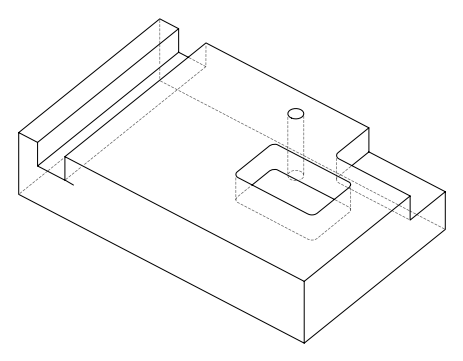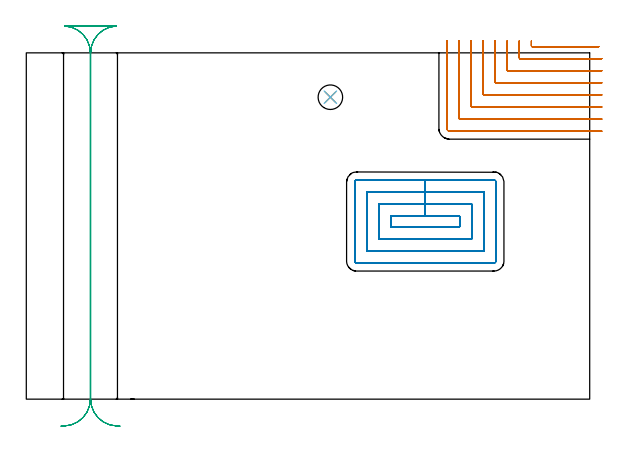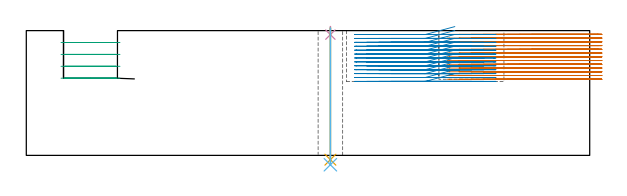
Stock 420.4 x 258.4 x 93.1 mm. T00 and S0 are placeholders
(PLAN: 6 operations, 4 tool changes, 59.5 min)
(1 MILL_CORNER_NOTCH_RECTANGULAR | CORNER_NOTCH_RECTANGULAR | NXT0201_011 | Follow Part, ap 3, ae 75% | 27.64 min | 262517 mm3)
(2 MILL_RECTANGULAR_POCKET | POCKET_RECTANGULAR_STRAIGHT | NXT0201_011 | Follow Part, ap 3, ae 75% | 25.47 min | 327097 mm3)
(3 MILL_RECTANGULAR_SLOT | SLOT_RECTANGULAR | UGT0201_019 | Follow Part, ap 10, ae 75% | 5.53 min | 368854 mm3)
(4 SPOT_DRILL | STEP1HOLE | NXT0321_9005460120000 | 0.05 min | 247 mm3)
(5 DRILL_THROUGH_HOLE_INTO_CENTER | STEP1HOLE | NXT0301_065 | 0.39 min | 6300 mm3)
(6 DRILL_TO_ENLARGE_THROUGH_HOLE | STEP1HOLE | UGT0301_252 | 0.41 min | 17953 mm3)
(TOOL NXT0201_011 | ENDMILL 12mm [2P460-1200-NA 1630] | D12 FL38 Z6)
(TOOL UGT0201_019 | End mill 40 mm | D40 FL63 Z6)
(TOOL NXT0321_9005460120000 | NC Spot Drill, 142deg, 12mm, Carbide, Uncoated | D12 PA142 FL30 Z2)
(TOOL NXT0301_065 | Carbide Drill 9.4mm [860.1-0940-075A1-MM 2214] | D9.4 PA140 FL98 Z2)
(TOOL UGT0301_252 | Twist Drill 18.3 mm | D18.3 PA118 FL135 Z2)
(OP 1 MILL_CORNER_NOTCH_RECTANGULAR)
G17 G21 G94 G90
T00 M6
G54
G17 G0 G90 X376.9 Y267.4 S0 M3
G43 Z103.1 H1
Z90.308
G94 G1 Y264.4 F250.
Y263.595 F500.
G3 X377.495 Y263. R0.6
G1 X424.252
X427.252 F250.
G0 Z103.1
X367.9 Y267.4
Z90.308
G1 Y264.4
Y254.595 F500.
G3 X368.495 Y254. R0.6
G1 X426.4
X429.4 F250.
G0 Z103.1
X358.9 Y267.4
Z90.308
G1 Y264.4
Y245.595 F500.
G3 X359.495 Y245. R0.6
G1 X426.4
X429.4 F250.
G0 Z103.1
X349.9 Y267.4
Z90.308
G1 Y264.4
Y236.596 F500.
G3 X350.496 Y236. R0.6
G1 X426.4
X429.4 F250.
G0 Z103.1
X340.9 Y267.4
Z90.308
G1 Y264.4
Y227.596 F500.
G3 X341.496 Y227. R0.6
G1 X426.4
X429.4 F250.
G0 Z103.1
X331.9 Y267.4
Z90.308
G1 Y264.4
Y218.596 F500.
G3 X332.496 Y218. R0.6
G1 X426.4
X429.4 F250.
G0 Z103.1
X322.9 Y267.4
Z90.308
G1 Y264.4
Y209.596 F500.
G3 X323.496 Y209. R0.6
G1 X426.4
X429.4 F250.
G0 Z103.1
X313.9 Y267.4
Z90.308
G1 Y264.4
Y201.9 F500.
G3 X315.8 Y200. R1.9
G1 X426.4
X429.4 F250.
G0 Z103.1
X376.9 Y267.4
Z87.515
G1 Y264.4
Y263.595 F500.
G3 X377.495 Y263. R0.6
G1 X424.252
X427.252 F250.
G0 Z103.1
X367.9 Y267.4
Z87.515
G1 Y264.4
Y254.595 F500.
G3 X368.495 Y254. R0.6
G1 X426.4
X429.4 F250.
G0 Z103.1
X358.9 Y267.4
Z87.515
G1 Y264.4
Y245.595 F500.
G3 X359.495 Y245. R0.6
G1 X426.4
X429.4 F250.
G0 Z103.1
X349.9 Y267.4
Z87.515
G1 Y264.4
Y236.596 F500.
G3 X350.496 Y236. R0.6
G1 X426.4
X429.4 F250.
G0 Z103.1
X340.9 Y267.4
Z87.515
G1 Y264.4
Y227.596 F500.
G3 X341.496 Y227. R0.6
G1 X426.4
X429.4 F250.
G0 Z103.1
X331.9 Y267.4
Z87.515
G1 Y264.4
Y218.596 F500.
G3 X332.496 Y218. R0.6
G1 X426.4
X429.4 F250.
G0 Z103.1
X322.9 Y267.4
Z87.515
G1 Y264.4
Y209.596 F500.
G3 X323.496 Y209. R0.6
G1 X426.4
X429.4 F250.
G0 Z103.1
X313.9 Y267.4
Z87.515
G1 Y264.4
Y201.9 F500.
G3 X315.8 Y200. R1.9
G1 X426.4
X429.4 F250.
G0 Z103.1
X376.9 Y267.4
Z84.723
G1 Y264.4
Y263.595 F500.
G3 X377.495 Y263. R0.6
G1 X424.252
X427.252 F250.
G0 Z103.1
X367.9 Y267.4
Z84.723
G1 Y264.4
Y254.595 F500.
G3 X368.495 Y254. R0.6
G1 X426.4
X429.4 F250.
G0 Z103.1
X358.9 Y267.4
Z84.723
G1 Y264.4
Y245.595 F500.
G3 X359.495 Y245. R0.6
G1 X426.4
X429.4 F250.
G0 Z103.1
X349.9 Y267.4
Z84.723
G1 Y264.4
Y236.596 F500.
G3 X350.496 Y236. R0.6
G1 X426.4
X429.4 F250.
G0 Z103.1
X340.9 Y267.4
Z84.723
G1 Y264.4
Y227.596 F500.
G3 X341.496 Y227. R0.6
G1 X426.4
X429.4 F250.
G0 Z103.1
X331.9 Y267.4
Z84.723
G1 Y264.4
Y218.596 F500.
G3 X332.496 Y218. R0.6
G1 X426.4
X429.4 F250.
G0 Z103.1
X322.9 Y267.4
Z84.723
G1 Y264.4
Y209.596 F500.
G3 X323.496 Y209. R0.6
G1 X426.4
X429.4 F250.
G0 Z103.1
X313.9 Y267.4
Z84.723
G1 Y264.4
Y201.9 F500.
G3 X315.8 Y200. R1.9
G1 X426.4
X429.4 F250.
G0 Z103.1
X376.9 Y267.4
Z81.931
G1 Y264.4
Y263.595 F500.
G3 X377.495 Y263. R0.6
G1 X424.252
X427.252 F250.
G0 Z103.1
X367.9 Y267.4
Z81.931
G1 Y264.4
Y254.595 F500.
G3 X368.495 Y254. R0.6
G1 X426.4
X429.4 F250.
G0 Z103.1
X358.9 Y267.4
Z81.931
G1 Y264.4
Y245.595 F500.
G3 X359.495 Y245. R0.6
G1 X426.4
X429.4 F250.
G0 Z103.1
X349.9 Y267.4
Z81.931
G1 Y264.4
Y236.596 F500.
G3 X350.496 Y236. R0.6
G1 X426.4
X429.4 F250.
G0 Z103.1
X340.9 Y267.4
Z81.931
G1 Y264.4
Y227.596 F500.
G3 X341.496 Y227. R0.6
G1 X426.4
X429.4 F250.
G0 Z103.1
X331.9 Y267.4
Z81.931
G1 Y264.4
Y218.596 F500.
G3 X332.496 Y218. R0.6
G1 X426.4
X429.4 F250.
G0 Z103.1
X322.9 Y267.4
Z81.931
G1 Y264.4
Y209.596 F500.
G3 X323.496 Y209. R0.6
G1 X426.4
X429.4 F250.
G0 Z103.1
X313.9 Y267.4
Z81.931
G1 Y264.4
Y201.9 F500.
G3 X315.8 Y200. R1.9
G1 X426.4
X429.4 F250.
G0 Z103.1
X376.9 Y267.4
Z79.138
G1 Y264.4
Y263.595 F500.
G3 X377.495 Y263. R0.6
G1 X424.252
X427.252 F250.
G0 Z103.1
X367.9 Y267.4
Z79.138
G1 Y264.4
Y254.595 F500.
G3 X368.495 Y254. R0.6
G1 X426.4
X429.4 F250.
G0 Z103.1
X358.9 Y267.4
Z79.138
G1 Y264.4
Y245.595 F500.
G3 X359.495 Y245. R0.6
G1 X426.4
X429.4 F250.
G0 Z103.1
X349.9 Y267.4
Z79.138
G1 Y264.4
Y236.596 F500.
G3 X350.496 Y236. R0.6
G1 X426.4
X429.4 F250.
G0 Z103.1
X340.9 Y267.4
Z79.138
G1 Y264.4
Y227.596 F500.
G3 X341.496 Y227. R0.6
G1 X426.4
X429.4 F250.
G0 Z103.1
X331.9 Y267.4
Z79.138
G1 Y264.4
Y218.596 F500.
G3 X332.496 Y218. R0.6
G1 X426.4
X429.4 F250.
G0 Z103.1
X322.9 Y267.4
Z79.138
G1 Y264.4
Y209.596 F500.
G3 X323.496 Y209. R0.6
G1 X426.4
X429.4 F250.
G0 Z103.1
X313.9 Y267.4
Z79.138
G1 Y264.4
Y201.9 F500.
G3 X315.8 Y200. R1.9
G1 X426.4
X429.4 F250.
G0 Z103.1
X376.9 Y267.4
Z76.346
G1 Y264.4
Y263.595 F500.
G3 X377.495 Y263. R0.6
G1 X424.252
X427.252 F250.
G0 Z103.1
X367.9 Y267.4
Z76.346
G1 Y264.4
Y254.595 F500.
G3 X368.495 Y254. R0.6
G1 X426.4
X429.4 F250.
G0 Z103.1
X358.9 Y267.4
Z76.346
G1 Y264.4
Y245.595 F500.
G3 X359.495 Y245. R0.6
G1 X426.4
X429.4 F250.
G0 Z103.1
X349.9 Y267.4
Z76.346
G1 Y264.4
Y236.596 F500.
G3 X350.496 Y236. R0.6
G1 X426.4
X429.4 F250.
G0 Z103.1
X340.9 Y267.4
Z76.346
G1 Y264.4
Y227.596 F500.
G3 X341.496 Y227. R0.6
G1 X426.4
X429.4 F250.
G0 Z103.1
X331.9 Y267.4
Z76.346
G1 Y264.4
Y218.596 F500.
G3 X332.496 Y218. R0.6
G1 X426.4
X429.4 F250.
G0 Z103.1
X322.9 Y267.4
Z76.346
G1 Y264.4
Y209.596 F500.
G3 X323.496 Y209. R0.6
G1 X426.4
X429.4 F250.
G0 Z103.1
X313.9 Y267.4
Z76.346
G1 Y264.4
Y201.9 F500.
G3 X315.8 Y200. R1.9
G1 X426.4
X429.4 F250.
G0 Z103.1
X376.9 Y267.4
Z73.554
G1 Y264.4
Y263.595 F500.
G3 X377.495 Y263. R0.6
G1 X424.252
X427.252 F250.
G0 Z103.1
X367.9 Y267.4
Z73.554
G1 Y264.4
Y254.595 F500.
G3 X368.495 Y254. R0.6
G1 X426.4
X429.4 F250.
G0 Z103.1
X358.9 Y267.4
Z73.554
G1 Y264.4
Y245.595 F500.
G3 X359.495 Y245. R0.6
G1 X426.4
X429.4 F250.
G0 Z103.1
X349.9 Y267.4
Z73.554
G1 Y264.4
Y236.596 F500.
G3 X350.496 Y236. R0.6
G1 X426.4
X429.4 F250.
G0 Z103.1
X340.9 Y267.4
Z73.554
G1 Y264.4
Y227.596 F500.
G3 X341.496 Y227. R0.6
G1 X426.4
X429.4 F250.
G0 Z103.1
X331.9 Y267.4
Z73.554
G1 Y264.4
Y218.596 F500.
G3 X332.496 Y218. R0.6
G1 X426.4
X429.4 F250.
G0 Z103.1
X322.9 Y267.4
Z73.554
G1 Y264.4
Y209.596 F500.
G3 X323.496 Y209. R0.6
G1 X426.4
X429.4 F250.
G0 Z103.1
X313.9 Y267.4
Z73.554
G1 Y264.4
Y201.9 F500.
G3 X315.8 Y200. R1.9
G1 X426.4
X429.4 F250.
G0 Z103.1
X376.9 Y267.4
Z70.762
G1 Y264.4
Y263.595 F500.
G3 X377.495 Y263. R0.6
G1 X424.252
X427.252 F250.
G0 Z103.1
X367.9 Y267.4
Z70.762
G1 Y264.4
Y254.595 F500.
G3 X368.495 Y254. R0.6
G1 X426.4
X429.4 F250.
G0 Z103.1
X358.9 Y267.4
Z70.762
G1 Y264.4
Y245.595 F500.
G3 X359.495 Y245. R0.6
G1 X426.4
X429.4 F250.
G0 Z103.1
X349.9 Y267.4
Z70.762
G1 Y264.4
Y236.596 F500.
G3 X350.496 Y236. R0.6
G1 X426.4
X429.4 F250.
G0 Z103.1
X340.9 Y267.4
Z70.762
G1 Y264.4
Y227.596 F500.
G3 X341.496 Y227. R0.6
G1 X426.4
X429.4 F250.
G0 Z103.1
X331.9 Y267.4
Z70.762
G1 Y264.4
Y218.596 F500.
G3 X332.496 Y218. R0.6
G1 X426.4
X429.4 F250.
G0 Z103.1
X322.9 Y267.4
Z70.762
G1 Y264.4
Y209.596 F500.
G3 X323.496 Y209. R0.6
G1 X426.4
X429.4 F250.
G0 Z103.1
X313.9 Y267.4
Z70.762
G1 Y264.4
Y201.9 F500.
G3 X315.8 Y200. R1.9
G1 X426.4
X429.4 F250.
G0 Z103.1
X376.9 Y267.4
Z67.969
G1 Y264.4
Y263.595 F500.
G3 X377.495 Y263. R0.6
G1 X424.252
X427.252 F250.
G0 Z103.1
X367.9 Y267.4
Z67.969
G1 Y264.4
Y254.595 F500.
G3 X368.495 Y254. R0.6
G1 X426.4
X429.4 F250.
G0 Z103.1
X358.9 Y267.4
Z67.969
G1 Y264.4
Y245.595 F500.
G3 X359.495 Y245. R0.6
G1 X426.4
X429.4 F250.
G0 Z103.1
X349.9 Y267.4
Z67.969
G1 Y264.4
Y236.596 F500.
G3 X350.496 Y236. R0.6
G1 X426.4
X429.4 F250.
G0 Z103.1
X340.9 Y267.4
Z67.969
G1 Y264.4
Y227.596 F500.
G3 X341.496 Y227. R0.6
G1 X426.4
X429.4 F250.
G0 Z103.1
X331.9 Y267.4
Z67.969
G1 Y264.4
Y218.596 F500.
G3 X332.496 Y218. R0.6
G1 X426.4
X429.4 F250.
G0 Z103.1
X322.9 Y267.4
Z67.969
G1 Y264.4
Y209.596 F500.
G3 X323.496 Y209. R0.6
G1 X426.4
X429.4 F250.
G0 Z103.1
X313.9 Y267.4
Z67.969
G1 Y264.4
Y201.9 F500.
G3 X315.8 Y200. R1.9
G1 X426.4
X429.4 F250.
G0 Z103.1
X376.9 Y267.4
Z65.177
G1 Y264.4
Y263.595 F500.
G3 X377.495 Y263. R0.6
G1 X424.252
X427.252 F250.
G0 Z103.1
X367.9 Y267.4
Z65.177
G1 Y264.4
Y254.595 F500.
G3 X368.495 Y254. R0.6
G1 X426.4
X429.4 F250.
G0 Z103.1
X358.9 Y267.4
Z65.177
G1 Y264.4
Y245.595 F500.
G3 X359.495 Y245. R0.6
G1 X426.4
X429.4 F250.
G0 Z103.1
X349.9 Y267.4
Z65.177
G1 Y264.4
Y236.596 F500.
G3 X350.496 Y236. R0.6
G1 X426.4
X429.4 F250.
G0 Z103.1
X340.9 Y267.4
Z65.177
G1 Y264.4
Y227.596 F500.
G3 X341.496 Y227. R0.6
G1 X426.4
X429.4 F250.
G0 Z103.1
X331.9 Y267.4
Z65.177
G1 Y264.4
Y218.596 F500.
G3 X332.496 Y218. R0.6
G1 X426.4
X429.4 F250.
G0 Z103.1
X322.9 Y267.4
Z65.177
G1 Y264.4
Y209.596 F500.
G3 X323.496 Y209. R0.6
G1 X426.4
X429.4 F250.
G0 Z103.1
X313.9 Y267.4
Z65.177
G1 Y264.4
Y201.9 F500.
G3 X315.8 Y200. R1.9
G1 X426.4
X429.4 F250.
G0 Z103.1
X376.9 Y267.4
Z62.385
G1 Y264.4
Y263.595 F500.
G3 X377.495 Y263. R0.6
G1 X424.252
X427.252 F250.
G0 Z103.1
X367.9 Y267.4
Z62.385
G1 Y264.4
Y254.595 F500.
G3 X368.495 Y254. R0.6
G1 X426.4
X429.4 F250.
G0 Z103.1
X358.9 Y267.4
Z62.385
G1 Y264.4
Y245.595 F500.
G3 X359.495 Y245. R0.6
G1 X426.4
X429.4 F250.
G0 Z103.1
X349.9 Y267.4
Z62.385
G1 Y264.4
Y236.596 F500.
G3 X350.496 Y236. R0.6
G1 X426.4
X429.4 F250.
G0 Z103.1
X340.9 Y267.4
Z62.385
G1 Y264.4
Y227.596 F500.
G3 X341.496 Y227. R0.6
G1 X426.4
X429.4 F250.
G0 Z103.1
X331.9 Y267.4
Z62.385
G1 Y264.4
Y218.596 F500.
G3 X332.496 Y218. R0.6
G1 X426.4
X429.4 F250.
G0 Z103.1
X322.9 Y267.4
Z62.385
G1 Y264.4
Y209.596 F500.
G3 X323.496 Y209. R0.6
G1 X426.4
X429.4 F250.
G0 Z103.1
X313.9 Y267.4
Z62.385
G1 Y264.4
Y201.9 F500.
G3 X315.8 Y200. R1.9
G1 X426.4
X429.4 F250.
G0 Z103.1
X376.9 Y267.4
Z59.592
G1 Y264.4
Y263.595 F500.
G3 X377.495 Y263. R0.6
G1 X424.252
X427.252 F250.
G0 Z103.1
X367.9 Y267.4
Z59.592
G1 Y264.4
Y254.595 F500.
G3 X368.495 Y254. R0.6
G1 X426.4
X429.4 F250.
G0 Z103.1
X358.9 Y267.4
Z59.592
G1 Y264.4
Y245.595 F500.
G3 X359.495 Y245. R0.6
G1 X426.4
X429.4 F250.
G0 Z103.1
X349.9 Y267.4
Z59.592
G1 Y264.4
Y236.596 F500.
G3 X350.496 Y236. R0.6
G1 X426.4
X429.4 F250.
G0 Z103.1
X340.9 Y267.4
Z59.592
G1 Y264.4
Y227.596 F500.
G3 X341.496 Y227. R0.6
G1 X426.4
X429.4 F250.
G0 Z103.1
X331.9 Y267.4
Z59.592
G1 Y264.4
Y218.596 F500.
G3 X332.496 Y218. R0.6
G1 X426.4
X429.4 F250.
G0 Z103.1
X322.9 Y267.4
Z59.592
G1 Y264.4
Y209.596 F500.
G3 X323.496 Y209. R0.6
G1 X426.4
X429.4 F250.
G0 Z103.1
X313.9 Y267.4
Z59.592
G1 Y264.4
Y201.9 F500.
G3 X315.8 Y200. R1.9
G1 X426.4
X429.4 F250.
G0 Z103.1
X376.9 Y267.4
Z56.8
G1 Y264.4
Y263.595 F500.
G3 X377.495 Y263. R0.6
G1 X424.252
X427.252 F250.
G0 Z103.1
X367.9 Y267.4
Z56.8
G1 Y264.4
Y254.595 F500.
G3 X368.495 Y254. R0.6
G1 X426.4
X429.4 F250.
G0 Z103.1
X358.9 Y267.4
Z56.8
G1 Y264.4
Y245.595 F500.
G3 X359.495 Y245. R0.6
G1 X426.4
X429.4 F250.
G0 Z103.1
X349.9 Y267.4
Z56.8
G1 Y264.4
Y236.596 F500.
G3 X350.496 Y236. R0.6
G1 X426.4
X429.4 F250.
G0 Z103.1
X340.9 Y267.4
Z56.8
G1 Y264.4
Y227.596 F500.
G3 X341.496 Y227. R0.6
G1 X426.4
X429.4 F250.
G0 Z103.1
X331.9 Y267.4
Z56.8
G1 Y264.4
Y218.596 F500.
G3 X332.496 Y218. R0.6
G1 X426.4
X429.4 F250.
G0 Z103.1
X322.9 Y267.4
Z56.8
G1 Y264.4
Y209.596 F500.
G3 X323.496 Y209. R0.6
G1 X426.4
X429.4 F250.
G0 Z103.1
X313.9 Y267.4
Z56.8
G1 Y264.4
Y201.9 F500.
G3 X315.8 Y200. R1.9
G1 X426.4
X429.4 F250.
G0 Z103.1
M5
M2
(OP 2 MILL_RECTANGULAR_POCKET)
G17 G21 G94 G90
T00 M6
G54
G17 G0 G90 X319.776 Y136.5 S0 M3
G43 Z103.1 H1
Z96.1
G94 G1 X297.7 Z90.185 F250.
X272. F500.
Y128.6
X323.4
Y136.5
X297.7
Y145.5
X263.
Y119.6
X332.4
Y145.5
X297.7
Y154.5
X254.
Y110.6
X341.4
Y154.5
X297.7
Y163.5
X246.4
G3 X245. Y162.1 R1.4
G1 Y103.
G3 X246.4 Y101.6 R1.4
G1 X349.
G3 X350.4 Y103. R1.4
G1 Y162.1
G3 X349. Y163.5 R1.4
G1 X297.7
X296.7
G0 X319.776 Y136.5 Z93.185
G1 X297.7 Z87.269 F250.
X272. F500.
Y128.6
X323.4
Y136.5
X297.7
Y145.5
X263.
Y119.6
X332.4
Y145.5
X297.7
Y154.5
X254.
Y110.6
X341.4
Y154.5
X297.7
Y163.5
X246.4
G3 X245. Y162.1 R1.4
G1 Y103.
G3 X246.4 Y101.6 R1.4
G1 X349.
G3 X350.4 Y103. R1.4
G1 Y162.1
G3 X349. Y163.5 R1.4
G1 X297.7
X296.7
G0 X319.776 Y136.5 Z90.269
G1 X297.7 Z84.354 F250.
X272. F500.
Y128.6
X323.4
Y136.5
X297.7
Y145.5
X263.
Y119.6
X332.4
Y145.5
X297.7
Y154.5
X254.
Y110.6
X341.4
Y154.5
X297.7
Y163.5
X246.4
G3 X245. Y162.1 R1.4
G1 Y103.
G3 X246.4 Y101.6 R1.4
G1 X349.
G3 X350.4 Y103. R1.4
G1 Y162.1
G3 X349. Y163.5 R1.4
G1 X297.7
X296.7
G0 X319.776 Y136.5 Z87.354
G1 X297.7 Z81.438 F250.
X272. F500.
Y128.6
X323.4
Y136.5
X297.7
Y145.5
X263.
Y119.6
X332.4
Y145.5
X297.7
Y154.5
X254.
Y110.6
X341.4
Y154.5
X297.7
Y163.5
X246.4
G3 X245. Y162.1 R1.4
G1 Y103.
G3 X246.4 Y101.6 R1.4
G1 X349.
G3 X350.4 Y103. R1.4
G1 Y162.1
G3 X349. Y163.5 R1.4
G1 X297.7
X296.7
G0 X319.776 Y136.5 Z84.438
G1 X297.7 Z78.523 F250.
X272. F500.
Y128.6
X323.4
Y136.5
X297.7
Y145.5
X263.
Y119.6
X332.4
Y145.5
X297.7
Y154.5
X254.
Y110.6
X341.4
Y154.5
X297.7
Y163.5
X246.4
G3 X245. Y162.1 R1.4
G1 Y103.
G3 X246.4 Y101.6 R1.4
G1 X349.
G3 X350.4 Y103. R1.4
G1 Y162.1
G3 X349. Y163.5 R1.4
G1 X297.7
X296.7
G0 X319.776 Y136.5 Z81.523
G1 X297.7 Z75.608 F250.
X272. F500.
Y128.6
X323.4
Y136.5
X297.7
Y145.5
X263.
Y119.6
X332.4
Y145.5
X297.7
Y154.5
X254.
Y110.6
X341.4
Y154.5
X297.7
Y163.5
X246.4
G3 X245. Y162.1 R1.4
G1 Y103.
G3 X246.4 Y101.6 R1.4
G1 X349.
G3 X350.4 Y103. R1.4
G1 Y162.1
G3 X349. Y163.5 R1.4
G1 X297.7
X296.7
G0 X319.776 Y136.5 Z78.608
G1 X297.7 Z72.692 F250.
X272. F500.
Y128.6
X323.4
Y136.5
X297.7
Y145.5
X263.
Y119.6
X332.4
Y145.5
X297.7
Y154.5
X254.
Y110.6
X341.4
Y154.5
X297.7
Y163.5
X246.4
G3 X245. Y162.1 R1.4
G1 Y103.
G3 X246.4 Y101.6 R1.4
G1 X349.
G3 X350.4 Y103. R1.4
G1 Y162.1
G3 X349. Y163.5 R1.4
G1 X297.7
X296.7
G0 X319.776 Y136.5 Z75.692
G1 X297.7 Z69.777 F250.
X272. F500.
Y128.6
X323.4
Y136.5
X297.7
Y145.5
X263.
Y119.6
X332.4
Y145.5
X297.7
Y154.5
X254.
Y110.6
X341.4
Y154.5
X297.7
Y163.5
X246.4
G3 X245. Y162.1 R1.4
G1 Y103.
G3 X246.4 Y101.6 R1.4
G1 X349.
G3 X350.4 Y103. R1.4
G1 Y162.1
G3 X349. Y163.5 R1.4
G1 X297.7
X296.7
G0 X319.776 Y136.5 Z72.777
G1 X297.7 Z66.862 F250.
X272. F500.
Y128.6
X323.4
Y136.5
X297.7
Y145.5
X263.
Y119.6
X332.4
Y145.5
X297.7
Y154.5
X254.
Y110.6
X341.4
Y154.5
X297.7
Y163.5
X246.4
G3 X245. Y162.1 R1.4
G1 Y103.
G3 X246.4 Y101.6 R1.4
G1 X349.
G3 X350.4 Y103. R1.4
G1 Y162.1
G3 X349. Y163.5 R1.4
G1 X297.7
X296.7
G0 X319.776 Y136.5 Z69.862
G1 X297.7 Z63.946 F250.
X272. F500.
Y128.6
X323.4
Y136.5
X297.7
Y145.5
X263.
Y119.6
X332.4
Y145.5
X297.7
Y154.5
X254.
Y110.6
X341.4
Y154.5
X297.7
Y163.5
X246.4
G3 X245. Y162.1 R1.4
G1 Y103.
G3 X246.4 Y101.6 R1.4
G1 X349.
G3 X350.4 Y103. R1.4
G1 Y162.1
G3 X349. Y163.5 R1.4
G1 X297.7
X296.7
G0 X319.776 Y136.5 Z66.946
G1 X297.7 Z61.031 F250.
X272. F500.
Y128.6
X323.4
Y136.5
X297.7
Y145.5
X263.
Y119.6
X332.4
Y145.5
X297.7
Y154.5
X254.
Y110.6
X341.4
Y154.5
X297.7
Y163.5
X246.4
G3 X245. Y162.1 R1.4
G1 Y103.
G3 X246.4 Y101.6 R1.4
G1 X349.
G3 X350.4 Y103. R1.4
G1 Y162.1
G3 X349. Y163.5 R1.4
G1 X297.7
X296.7
G0 X319.776 Y136.5 Z64.031
G1 X297.7 Z58.115 F250.
X272. F500.
Y128.6
X323.4
Y136.5
X297.7
Y145.5
X263.
Y119.6
X332.4
Y145.5
X297.7
Y154.5
X254.
Y110.6
X341.4
Y154.5
X297.7
Y163.5
X246.4
G3 X245. Y162.1 R1.4
G1 Y103.
G3 X246.4 Y101.6 R1.4
G1 X349.
G3 X350.4 Y103. R1.4
G1 Y162.1
G3 X349. Y163.5 R1.4
G1 X297.7
X296.7
G0 X319.776 Y136.5 Z61.115
G1 X297.7 Z55.2 F250.
X272. F500.
Y128.6
X323.4
Y136.5
X297.7
Y145.5
X263.
Y119.6
X332.4
Y145.5
X297.7
Y154.5
X254.
Y110.6
X341.4
Y154.5
X297.7
Y163.5
X246.4
G3 X245. Y162.1 R1.4
G1 Y103.
G3 X246.4 Y101.6 R1.4
G1 X349.
G3 X350.4 Y103. R1.4
G1 Y162.1
G3 X349. Y163.5 R1.4
G1 X297.7
X296.7
G0 Z103.1
M5
M2
(OP 3 MILL_RECTANGULAR_SLOT)
G17 G21 G94 G90
T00 M6
G54
G17 G0 G90 X69.9 Y-20.134 S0 M3
G43 Z103.1 H0
Z84.225
G94 G1 X66.905 Y-19.97 F250.
G2 X48. Y0. R20. F500.
G1 Y258.4
G2 X66.905 Y278.37 R20.
G1 Y278.4
X28.895
Y278.37
G2 X47.8 Y258.4 R20.
G1 Y0.
G2 X28.895 Y-19.97 R20.
G1 X25.9 Y-20.134 F250.
G0 X69.9 Z75.35
G1 X66.905 Y-19.97
G2 X48. Y0. R20. F500.
G1 Y258.4
G2 X66.905 Y278.37 R20.
G1 Y278.4
X28.895
Y278.37
G2 X47.8 Y258.4 R20.
G1 Y0.
G2 X28.895 Y-19.97 R20.
G1 X25.9 Y-20.134 F250.
G0 X69.9 Z66.475
G1 X66.905 Y-19.97
G2 X48. Y0. R20. F500.
G1 Y258.4
G2 X66.905 Y278.37 R20.
G1 Y278.4
X28.895
Y278.37
G2 X47.8 Y258.4 R20.
G1 Y0.
G2 X28.895 Y-19.97 R20.
G1 X25.9 Y-20.134 F250.
G0 X69.9 Z57.6
G1 X66.905 Y-19.97
G2 X48. Y0. R20. F500.
G1 Y258.4
G2 X66.905 Y278.37 R20.
G1 Y278.4
X28.895
Y278.37
G2 X47.8 Y258.4 R20.
G1 Y0.
G2 X28.895 Y-19.97 R20.
G1 X25.9 Y-20.134 F250.
G0 Z103.1
M5
M2
(OP 4 SPOT_DRILL)
G17 G21 G94 G90
T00 M6
G54
G17 G0 G90 X226.9 Y225.3 S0 M3
G43 Z103.1 H0
G94 G81 G98 Z90.1 F250. R96.1
G80
M5
M2
(OP 5 DRILL_THROUGH_HOLE_INTO_CENTER)
G17 G21 G94 G90
T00 M6
G54
G17 G0 G90 X226.9 Y225.3 S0 M3
G43 Z103.1 H1
G94 G73 G98 Z-3.211 F250. Q8.756 R95.1
G80
M5
M2
(OP 6 DRILL_TO_ENLARGE_THROUGH_HOLE)
G17 G21 G94 G90
T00 M6
G54
G17 G0 G90 X226.9 Y225.3 S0 M3
G43 Z103.1 H0
G94 G73 G98 Z-6.998 F250. Q16.683 R95.1
G80
M5
M2
